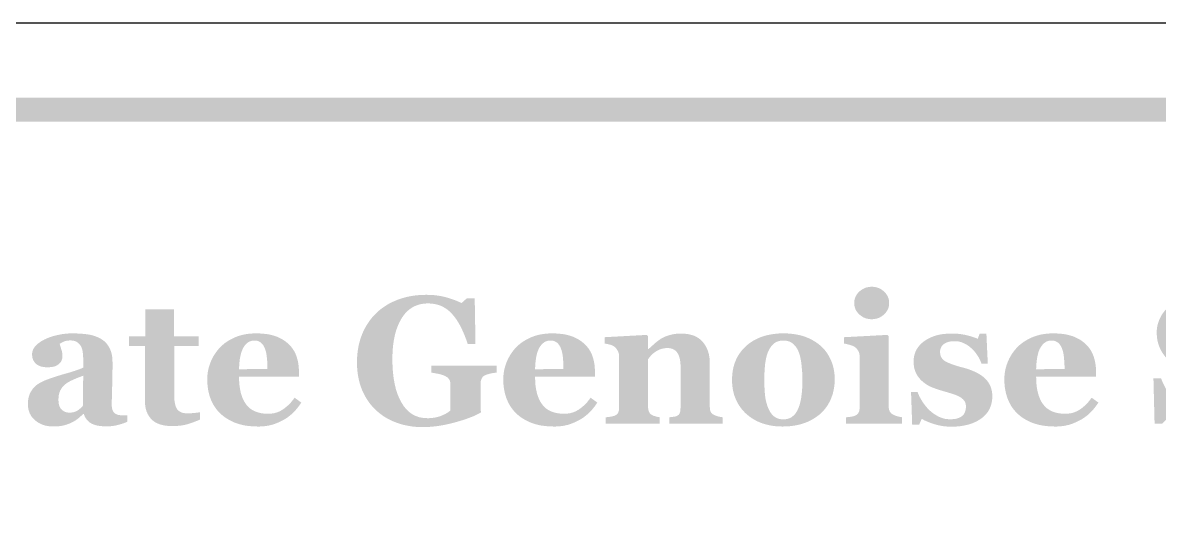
# Model space of a CAD drawing. Header units: millimetres. Extents: x 6 to 294, y 109 to 451.
# Drawn here: x 24.2 to 43, y 280.6 to 288.94 of the extents above; entities that cross this region are included whole.
import ezdxf

# ---------------------------------------------------------------- set-up
doc = ezdxf.new("R2010")
doc.units = ezdxf.units.MM
doc.layers.add('CUT', color=1, linetype='Continuous')
doc.layers.add('RASTER', color=7, linetype='Continuous')

msp = doc.modelspace()

# ---------------------------------------------------------------- hatches: boundary and pattern name
at = {"layer": 'RASTER'}
h = msp.add_hatch(color=7, dxfattribs=at)
h.paths.add_polyline_path([(7.2, 285.501), (7.234, 286.016), (7.337, 286.463), (7.509, 286.841), (7.75, 287.151), (8.059, 287.391), (8.438, 287.563), (8.884, 287.666), (9.4, 287.701), (66.6, 287.701), (67.116, 287.666), (67.563, 287.563), (67.941, 287.391), (68.25, 287.151), (68.491, 286.841), (68.663, 286.463), (68.766, 286.016), (68.8, 285.501), (68.8, 272.301), (68.766, 271.785), (68.663, 271.338), (68.491, 270.96), (68.25, 270.651), (67.941, 270.41), (67.563, 270.238), (67.116, 270.135), (66.6, 270.101), (9.4, 270.101), (8.884, 270.135), (8.438, 270.238), (8.059, 270.41), (7.75, 270.651), (7.509, 270.96), (7.337, 271.338), (7.234, 271.785), (7.2, 272.301)])
h.paths.add_polyline_path([(7.6, 285.501), (7.6, 272.301), (7.628, 271.879), (7.712, 271.513), (7.853, 271.204), (8.05, 270.951), (8.303, 270.754), (8.612, 270.613), (8.978, 270.529), (9.4, 270.501), (66.6, 270.501), (67.022, 270.529), (67.387, 270.613), (67.697, 270.754), (67.95, 270.951), (68.147, 271.204), (68.288, 271.513), (68.372, 271.879), (68.4, 272.301), (68.4, 285.501), (68.372, 285.923), (68.288, 286.288), (68.147, 286.598), (67.95, 286.851), (67.697, 287.048), (67.387, 287.188), (67.022, 287.273), (66.6, 287.301), (9.4, 287.301), (8.978, 287.273), (8.612, 287.188), (8.303, 287.048), (8.05, 286.851), (7.853, 286.598), (7.712, 286.288), (7.628, 285.923), (7.6, 285.501)], flags=0)
h = msp.add_hatch(color=7, dxfattribs=at)
h.paths.add_polyline_path([(38.747, 282.301), (37.821, 282.301), (37.821, 282.408), (37.831, 282.408), (37.84, 282.409), (37.85, 282.41), (37.859, 282.411), (37.868, 282.412), (37.878, 282.413), (37.887, 282.414), (37.896, 282.415), (37.905, 282.416), (37.914, 282.418), (37.922, 282.419), (37.93, 282.421), (37.938, 282.423), (37.945, 282.425), (37.952, 282.427), (37.959, 282.43), (37.97, 282.434), (37.981, 282.439), (37.99, 282.445), (37.999, 282.451), (38.007, 282.458), (38.014, 282.465), (38.02, 282.472), (38.025, 282.48), (38.029, 282.489), (38.033, 282.498), (38.037, 282.508), (38.039, 282.519), (38.041, 282.53), (38.043, 282.542), (38.044, 282.554), (38.044, 282.567), (38.044, 283.42), (38.044, 283.433), (38.042, 283.445), (38.041, 283.457), (38.038, 283.468), (38.035, 283.479), (38.031, 283.49), (38.026, 283.5), (38.021, 283.51), (38.014, 283.519), (38.008, 283.528), (38.001, 283.537), (37.994, 283.545), (37.987, 283.553), (37.979, 283.56), (37.971, 283.566), (37.962, 283.572), (37.955, 283.577), (37.947, 283.581), (37.938, 283.585), (37.929, 283.589), (37.918, 283.594), (37.907, 283.598), (37.895, 283.602), (37.882, 283.606), (37.869, 283.61), (37.856, 283.613), (37.843, 283.616), (37.831, 283.619), (37.819, 283.622), (37.807, 283.624), (37.796, 283.625), (37.785, 283.626), (37.785, 283.733), (38.502, 283.771), (38.524, 283.75), (38.524, 282.586), (38.525, 282.574), (38.526, 282.562), (38.528, 282.55), (38.53, 282.539), (38.533, 282.528), (38.537, 282.518), (38.541, 282.508), (38.546, 282.499), (38.552, 282.491), (38.559, 282.482), (38.566, 282.475), (38.573, 282.468), (38.581, 282.462), (38.59, 282.456), (38.599, 282.45), (38.609, 282.446), (38.617, 282.443), (38.624, 282.439), (38.632, 282.436), (38.64, 282.433), (38.648, 282.43), (38.657, 282.428), (38.665, 282.425), (38.674, 282.422), (38.683, 282.42), (38.692, 282.418), (38.701, 282.416), (38.71, 282.414), (38.719, 282.412), (38.728, 282.41), (38.738, 282.409), (38.747, 282.408)])
h.paths.add_polyline_path([(38.533, 284.299), (38.532, 284.272), (38.528, 284.245), (38.521, 284.22), (38.512, 284.196), (38.5, 284.173), (38.485, 284.15), (38.468, 284.129), (38.448, 284.109), (38.426, 284.091), (38.403, 284.075), (38.379, 284.061), (38.354, 284.05), (38.328, 284.042), (38.301, 284.036), (38.273, 284.032), (38.245, 284.031), (38.215, 284.032), (38.187, 284.036), (38.16, 284.042), (38.134, 284.05), (38.109, 284.061), (38.085, 284.075), (38.062, 284.091), (38.04, 284.109), (38.02, 284.129), (38.003, 284.15), (37.988, 284.173), (37.976, 284.196), (37.967, 284.22), (37.96, 284.245), (37.956, 284.272), (37.955, 284.299), (37.956, 284.326), (37.96, 284.352), (37.967, 284.378), (37.976, 284.402), (37.988, 284.425), (38.003, 284.448), (38.02, 284.469), (38.04, 284.489), (38.062, 284.508), (38.085, 284.524), (38.109, 284.537), (38.134, 284.549), (38.16, 284.557), (38.187, 284.563), (38.215, 284.567), (38.245, 284.568), (38.274, 284.567), (38.302, 284.563), (38.329, 284.557), (38.355, 284.549), (38.38, 284.537), (38.404, 284.524), (38.426, 284.508), (38.448, 284.489), (38.468, 284.469), (38.485, 284.448), (38.5, 284.425), (38.512, 284.402), (38.521, 284.378), (38.528, 284.352), (38.532, 284.326), (38.533, 284.299)])
for points in [[(32.038, 283.146), (32.027, 283.145), (32.016, 283.144), (32.005, 283.143), (31.995, 283.141), (31.985, 283.14), (31.976, 283.139), (31.966, 283.137), (31.958, 283.136), (31.948, 283.134), (31.939, 283.132), (31.929, 283.13), (31.918, 283.127), (31.907, 283.124), (31.895, 283.12), (31.883, 283.117), (31.87, 283.112), (31.855, 283.107), (31.842, 283.101), (31.83, 283.095), (31.82, 283.087), (31.811, 283.079), (31.803, 283.07), (31.796, 283.06), (31.791, 283.049), (31.786, 283.038), (31.782, 283.027), (31.779, 283.016), (31.776, 283.004), (31.774, 282.993), (31.773, 282.981), (31.772, 282.969), (31.771, 282.957), (31.771, 282.715), (31.772, 282.697), (31.772, 282.681), (31.772, 282.664), (31.772, 282.649), (31.772, 282.635), (31.772, 282.622), (31.773, 282.609), (31.773, 282.597), (31.773, 282.586), (31.774, 282.574), (31.774, 282.561), (31.775, 282.547), (31.775, 282.533), (31.776, 282.518), (31.777, 282.503), (31.777, 282.487), (31.739, 282.465), (31.695, 282.444), (31.648, 282.422), (31.596, 282.402), (31.54, 282.381), (31.479, 282.361), (31.414, 282.341), (31.344, 282.321), (31.274, 282.303), (31.204, 282.287), (31.136, 282.274), (31.07, 282.263), (31.005, 282.255), (30.941, 282.249), (30.879, 282.245), (30.818, 282.244), (30.762, 282.245), (30.707, 282.248), (30.653, 282.253), (30.599, 282.261), (30.547, 282.271), (30.495, 282.282), (30.444, 282.296), (30.395, 282.313), (30.346, 282.331), (30.299, 282.351), (30.253, 282.374), (30.209, 282.399), (30.166, 282.425), (30.125, 282.455), (30.085, 282.486), (30.047, 282.519), (30.011, 282.554), (29.977, 282.591), (29.944, 282.63), (29.914, 282.672), (29.885, 282.715), (29.859, 282.76), (29.835, 282.808), (29.812, 282.857), (29.792, 282.909), (29.775, 282.962), (29.76, 283.017), (29.748, 283.074), (29.739, 283.133), (29.732, 283.194), (29.728, 283.256), (29.727, 283.32), (29.728, 283.381), (29.732, 283.44), (29.738, 283.498), (29.747, 283.554), (29.758, 283.61), (29.772, 283.664), (29.788, 283.718), (29.807, 283.77), (29.828, 283.821), (29.852, 283.87), (29.878, 283.917), (29.906, 283.962), (29.936, 284.006), (29.968, 284.048), (30.003, 284.088), (30.04, 284.126), (30.078, 284.162), (30.119, 284.196), (30.161, 284.227), (30.206, 284.257), (30.252, 284.285), (30.301, 284.31), (30.351, 284.333), (30.404, 284.355), (30.458, 284.373), (30.514, 284.39), (30.571, 284.404), (30.63, 284.415), (30.69, 284.424), (30.752, 284.43), (30.815, 284.434), (30.879, 284.435), (30.923, 284.434), (30.966, 284.432), (31.009, 284.429), (31.05, 284.424), (31.091, 284.418), (31.13, 284.411), (31.169, 284.402), (31.208, 284.392), (31.244, 284.381), (31.28, 284.37), (31.313, 284.359), (31.345, 284.347), (31.376, 284.335), (31.404, 284.323), (31.431, 284.311), (31.457, 284.299), (31.547, 284.379), (31.675, 284.379), (31.688, 283.621), (31.559, 283.621), (31.531, 283.703), (31.501, 283.78), (31.469, 283.852), (31.437, 283.918), (31.403, 283.979), (31.367, 284.034), (31.331, 284.083), (31.292, 284.127), (31.252, 284.166), (31.21, 284.2), (31.164, 284.228), (31.117, 284.252), (31.066, 284.27), (31.013, 284.283), (30.958, 284.29), (30.9, 284.293), (30.832, 284.289), (30.767, 284.278), (30.707, 284.258), (30.651, 284.231), (30.598, 284.197), (30.55, 284.155), (30.506, 284.105), (30.466, 284.047), (30.43, 283.982), (30.399, 283.912), (30.372, 283.836), (30.351, 283.754), (30.334, 283.667), (30.322, 283.573), (30.315, 283.474), (30.313, 283.369), (30.315, 283.257), (30.322, 283.152), (30.334, 283.053), (30.35, 282.96), (30.371, 282.873), (30.397, 282.793), (30.427, 282.719), (30.463, 282.651), (30.502, 282.59), (30.546, 282.537), (30.593, 282.493), (30.644, 282.456), (30.699, 282.428), (30.758, 282.408), (30.821, 282.396), (30.888, 282.392), (30.92, 282.392), (30.951, 282.394), (30.981, 282.397), (31.01, 282.401), (31.038, 282.407), (31.065, 282.413), (31.092, 282.421), (31.117, 282.43), (31.142, 282.44), (31.165, 282.451), (31.186, 282.461), (31.207, 282.472), (31.225, 282.484), (31.243, 282.496), (31.259, 282.508), (31.273, 282.521), (31.273, 282.942), (31.273, 282.955), (31.272, 282.968), (31.271, 282.98), (31.269, 282.991), (31.266, 283.002), (31.263, 283.012), (31.259, 283.022), (31.254, 283.031), (31.249, 283.04), (31.242, 283.048), (31.235, 283.057), (31.226, 283.065), (31.216, 283.072), (31.204, 283.079), (31.192, 283.087), (31.178, 283.093), (31.167, 283.098), (31.155, 283.103), (31.142, 283.108), (31.129, 283.112), (31.115, 283.116), (31.1, 283.12), (31.084, 283.124), (31.068, 283.127), (31.052, 283.13), (31.037, 283.133), (31.022, 283.136), (31.008, 283.138), (30.995, 283.141), (30.982, 283.143), (30.97, 283.144), (30.958, 283.146), (30.958, 283.26), (32.038, 283.26)], [(43.785, 282.245), (43.737, 282.246), (43.691, 282.248), (43.645, 282.252), (43.601, 282.257), (43.557, 282.263), (43.513, 282.271), (43.471, 282.281), (43.429, 282.292), (43.389, 282.304), (43.35, 282.317), (43.313, 282.33), (43.277, 282.343), (43.243, 282.357), (43.211, 282.372), (43.18, 282.387), (43.15, 282.403), (43.049, 282.301), (42.925, 282.301), (42.906, 283.052), (43.032, 283.052), (43.043, 283.025), (43.054, 282.998), (43.067, 282.97), (43.08, 282.942), (43.094, 282.914), (43.109, 282.885), (43.124, 282.856), (43.14, 282.827), (43.157, 282.797), (43.174, 282.769), (43.192, 282.741), (43.211, 282.714), (43.231, 282.688), (43.251, 282.663), (43.271, 282.638), (43.292, 282.614), (43.315, 282.59), (43.338, 282.567), (43.362, 282.546), (43.387, 282.525), (43.412, 282.506), (43.438, 282.488), (43.465, 282.471), (43.492, 282.455), (43.521, 282.44), (43.55, 282.428), (43.581, 282.417), (43.612, 282.408), (43.645, 282.402), (43.679, 282.397), (43.715, 282.394), (43.751, 282.393), (43.799, 282.395), (43.845, 282.399), (43.887, 282.407), (43.927, 282.417), (43.964, 282.431), (43.997, 282.448), (44.028, 282.468), (44.056, 282.49), (44.081, 282.516), (44.103, 282.542), (44.121, 282.571), (44.136, 282.601), (44.148, 282.632), (44.156, 282.665), (44.161, 282.7), (44.163, 282.736), (44.161, 282.766), (44.157, 282.794), (44.15, 282.822), (44.14, 282.848), (44.127, 282.873), (44.112, 282.896), (44.094, 282.919), (44.073, 282.94), (44.048, 282.961), (44.021, 282.98), (43.991, 282.999), (43.958, 283.017), (43.921, 283.035), (43.882, 283.052), (43.839, 283.068), (43.793, 283.083), (43.763, 283.093), (43.733, 283.102), (43.704, 283.112), (43.675, 283.121), (43.647, 283.13), (43.62, 283.139), (43.593, 283.148), (43.567, 283.156), (43.542, 283.165), (43.516, 283.173), (43.491, 283.182), (43.467, 283.19), (43.443, 283.199), (43.419, 283.208), (43.396, 283.216), (43.373, 283.225), (43.322, 283.247), (43.275, 283.271), (43.231, 283.298), (43.19, 283.327), (43.153, 283.358), (43.119, 283.391), (43.089, 283.426), (43.062, 283.464), (43.038, 283.503), (43.017, 283.544), (43, 283.585), (42.985, 283.628), (42.974, 283.672), (42.966, 283.717), (42.962, 283.764), (42.96, 283.811), (42.961, 283.841), (42.963, 283.871), (42.967, 283.901), (42.973, 283.93), (42.981, 283.959), (42.99, 283.988), (43, 284.017), (43.013, 284.045), (43.027, 284.072), (43.042, 284.099), (43.059, 284.126), (43.078, 284.151), (43.097, 284.176), (43.119, 284.2), (43.142, 284.223), (43.167, 284.246), (43.192, 284.267), (43.218, 284.286), (43.247, 284.304), (43.277, 284.322), (43.309, 284.338), (43.342, 284.354), (43.377, 284.369), (43.414, 284.382), (43.452, 284.395), (43.491, 284.405), (43.531, 284.414), (43.572, 284.422), (43.613, 284.428), (43.655, 284.432), (43.698, 284.434), (43.742, 284.435), (43.785, 284.434), (43.827, 284.432), (43.869, 284.428), (43.91, 284.423), (43.95, 284.416), (43.989, 284.408), (44.028, 284.399), (44.066, 284.387), (44.103, 284.376), (44.137, 284.364), (44.17, 284.352), (44.201, 284.34), (44.229, 284.328), (44.256, 284.316), (44.281, 284.304), (44.303, 284.292), (44.393, 284.379), (44.52, 284.379), (44.532, 283.67), (44.406, 283.67), (44.395, 283.699), (44.383, 283.728), (44.371, 283.757), (44.358, 283.786), (44.345, 283.815), (44.331, 283.845), (44.317, 283.874), (44.302, 283.904), (44.288, 283.933), (44.272, 283.961), (44.257, 283.988), (44.242, 284.013), (44.226, 284.038), (44.21, 284.06), (44.194, 284.082), (44.177, 284.103), (44.159, 284.123), (44.14, 284.143), (44.12, 284.161), (44.1, 284.179), (44.079, 284.195), (44.057, 284.211), (44.035, 284.225), (44.012, 284.238), (43.988, 284.25), (43.963, 284.26), (43.937, 284.269), (43.91, 284.276), (43.882, 284.281), (43.853, 284.285), (43.823, 284.288), (43.792, 284.289), (43.753, 284.287), (43.717, 284.283), (43.681, 284.276), (43.648, 284.266), (43.617, 284.254), (43.587, 284.238), (43.559, 284.22), (43.533, 284.199), (43.51, 284.176), (43.49, 284.152), (43.472, 284.126), (43.458, 284.099), (43.447, 284.071), (43.439, 284.041), (43.435, 284.01), (43.433, 283.978), (43.434, 283.948), (43.439, 283.919), (43.445, 283.891), (43.455, 283.865), (43.467, 283.84), (43.482, 283.817), (43.5, 283.795), (43.52, 283.774), (43.544, 283.755), (43.57, 283.736), (43.599, 283.718), (43.632, 283.7), (43.667, 283.683), (43.706, 283.666), (43.747, 283.651), (43.792, 283.635), (43.819, 283.626), (43.846, 283.617), (43.874, 283.608), (43.901, 283.599), (43.929, 283.589), (43.957, 283.58), (43.985, 283.571), (44.013, 283.562), (44.041, 283.553), (44.068, 283.544), (44.094, 283.535), (44.12, 283.526), (44.144, 283.517), (44.168, 283.509), (44.192, 283.5), (44.214, 283.492), (44.265, 283.47), (44.314, 283.447), (44.359, 283.421), (44.401, 283.394), (44.44, 283.365), (44.475, 283.334), (44.508, 283.3), (44.537, 283.265), (44.563, 283.228), (44.585, 283.189), (44.604, 283.147), (44.62, 283.104), (44.632, 283.058), (44.641, 283.01), (44.646, 282.96), (44.647, 282.907), (44.646, 282.874), (44.644, 282.84), (44.639, 282.807), (44.632, 282.775), (44.623, 282.742), (44.612, 282.71), (44.599, 282.678), (44.584, 282.646), (44.568, 282.616), (44.55, 282.586), (44.531, 282.558), (44.51, 282.531), (44.489, 282.506), (44.465, 282.481), (44.441, 282.459), (44.415, 282.437), (44.385, 282.415), (44.354, 282.394), (44.322, 282.374), (44.288, 282.355), (44.254, 282.338), (44.218, 282.322), (44.181, 282.308), (44.144, 282.295), (44.104, 282.283), (44.063, 282.273), (44.021, 282.265), (43.977, 282.258), (43.931, 282.252), (43.884, 282.248), (43.835, 282.246), (43.785, 282.245)], [(27.128, 282.368), (27.104, 282.358), (27.08, 282.348), (27.056, 282.339), (27.031, 282.329), (27.006, 282.32), (26.98, 282.311), (26.954, 282.303), (26.927, 282.294), (26.9, 282.286), (26.871, 282.28), (26.84, 282.274), (26.809, 282.269), (26.775, 282.266), (26.74, 282.263), (26.704, 282.262), (26.667, 282.261), (26.611, 282.263), (26.56, 282.268), (26.512, 282.277), (26.467, 282.289), (26.427, 282.305), (26.39, 282.324), (26.357, 282.346), (26.327, 282.373), (26.301, 282.402), (26.279, 282.434), (26.26, 282.469), (26.244, 282.508), (26.232, 282.549), (26.224, 282.593), (26.219, 282.64), (26.217, 282.69), (26.217, 283.59), (25.953, 283.59), (25.953, 283.748), (26.223, 283.748), (26.223, 284.192), (26.699, 284.192), (26.699, 283.748), (27.109, 283.748), (27.109, 283.59), (26.702, 283.59), (26.702, 282.787), (26.702, 282.746), (26.705, 282.708), (26.708, 282.673), (26.714, 282.641), (26.72, 282.612), (26.728, 282.586), (26.738, 282.563), (26.749, 282.544), (26.762, 282.527), (26.778, 282.513), (26.796, 282.5), (26.816, 282.49), (26.838, 282.482), (26.863, 282.477), (26.89, 282.473), (26.92, 282.472), (26.93, 282.472), (26.942, 282.473), (26.954, 282.473), (26.967, 282.474), (26.981, 282.474), (26.997, 282.475), (27.013, 282.477), (27.03, 282.478), (27.047, 282.48), (27.062, 282.481), (27.077, 282.483), (27.089, 282.484), (27.101, 282.486), (27.111, 282.488), (27.12, 282.489), (27.128, 282.491)], [(35.778, 282.301), (34.896, 282.301), (34.896, 282.408), (34.903, 282.408), (34.911, 282.409), (34.919, 282.41), (34.927, 282.411), (34.935, 282.412), (34.944, 282.413), (34.954, 282.414), (34.963, 282.415), (34.973, 282.416), (34.982, 282.418), (34.99, 282.419), (34.998, 282.421), (35.005, 282.423), (35.012, 282.425), (35.018, 282.427), (35.023, 282.43), (35.031, 282.434), (35.038, 282.439), (35.044, 282.444), (35.05, 282.449), (35.055, 282.456), (35.06, 282.462), (35.064, 282.469), (35.067, 282.477), (35.07, 282.485), (35.073, 282.494), (35.075, 282.504), (35.077, 282.515), (35.079, 282.526), (35.08, 282.539), (35.08, 282.553), (35.081, 282.567), (35.081, 283.253), (35.08, 283.289), (35.077, 283.323), (35.073, 283.355), (35.067, 283.384), (35.059, 283.411), (35.05, 283.435), (35.039, 283.458), (35.026, 283.478), (35.011, 283.495), (34.995, 283.511), (34.977, 283.524), (34.958, 283.534), (34.937, 283.543), (34.914, 283.549), (34.89, 283.552), (34.864, 283.553), (34.849, 283.553), (34.835, 283.552), (34.821, 283.551), (34.807, 283.549), (34.794, 283.546), (34.78, 283.543), (34.767, 283.54), (34.755, 283.536), (34.742, 283.531), (34.73, 283.526), (34.717, 283.52), (34.705, 283.514), (34.692, 283.507), (34.68, 283.5), (34.668, 283.493), (34.656, 283.484), (34.645, 283.477), (34.636, 283.47), (34.626, 283.462), (34.617, 283.455), (34.609, 283.447), (34.602, 283.44), (34.594, 283.432), (34.588, 283.424), (34.581, 283.417), (34.575, 283.409), (34.57, 283.402), (34.564, 283.395), (34.559, 283.389), (34.554, 283.382), (34.549, 283.376), (34.544, 283.37), (34.544, 282.584), (34.545, 282.571), (34.545, 282.559), (34.546, 282.547), (34.548, 282.536), (34.55, 282.526), (34.553, 282.516), (34.556, 282.507), (34.559, 282.498), (34.563, 282.489), (34.568, 282.482), (34.573, 282.474), (34.578, 282.468), (34.585, 282.461), (34.592, 282.456), (34.599, 282.45), (34.607, 282.446), (34.613, 282.443), (34.62, 282.439), (34.627, 282.436), (34.634, 282.433), (34.641, 282.43), (34.649, 282.428), (34.657, 282.425), (34.666, 282.422), (34.675, 282.42), (34.684, 282.418), (34.692, 282.416), (34.701, 282.414), (34.709, 282.412), (34.718, 282.41), (34.726, 282.409), (34.735, 282.408), (34.735, 282.301), (33.844, 282.301), (33.844, 282.408), (33.853, 282.408), (33.863, 282.409), (33.872, 282.41), (33.881, 282.411), (33.89, 282.412), (33.9, 282.413), (33.909, 282.415), (33.918, 282.416), (33.927, 282.417), (33.936, 282.419), (33.945, 282.42), (33.953, 282.422), (33.961, 282.424), (33.968, 282.426), (33.975, 282.428), (33.982, 282.43), (33.993, 282.434), (34.004, 282.439), (34.013, 282.444), (34.021, 282.45), (34.029, 282.457), (34.036, 282.464), (34.042, 282.471), (34.046, 282.48), (34.051, 282.488), (34.054, 282.498), (34.057, 282.508), (34.06, 282.518), (34.061, 282.53), (34.063, 282.542), (34.064, 282.554), (34.064, 282.567), (34.064, 283.42), (34.064, 283.431), (34.063, 283.443), (34.061, 283.454), (34.058, 283.465), (34.055, 283.476), (34.051, 283.487), (34.046, 283.498), (34.041, 283.509), (34.034, 283.52), (34.028, 283.53), (34.021, 283.54), (34.013, 283.549), (34.006, 283.558), (33.997, 283.566), (33.988, 283.574), (33.979, 283.581), (33.972, 283.585), (33.965, 283.589), (33.957, 283.593), (33.949, 283.597), (33.941, 283.601), (33.932, 283.604), (33.922, 283.607), (33.912, 283.61), (33.902, 283.613), (33.892, 283.616), (33.881, 283.618), (33.87, 283.62), (33.859, 283.622), (33.847, 283.624), (33.836, 283.625), (33.824, 283.626), (33.824, 283.733), (34.522, 283.771), (34.544, 283.75), (34.544, 283.537), (34.55, 283.537), (34.561, 283.547), (34.572, 283.556), (34.584, 283.567), (34.596, 283.577), (34.608, 283.589), (34.622, 283.6), (34.636, 283.612), (34.65, 283.625), (34.664, 283.638), (34.679, 283.649), (34.693, 283.661), (34.706, 283.672), (34.72, 283.682), (34.733, 283.691), (34.746, 283.7), (34.758, 283.709), (34.772, 283.717), (34.788, 283.725), (34.804, 283.733), (34.821, 283.741), (34.839, 283.748), (34.859, 283.755), (34.879, 283.762), (34.9, 283.769), (34.923, 283.774), (34.945, 283.779), (34.968, 283.784), (34.991, 283.787), (35.015, 283.79), (35.039, 283.792), (35.063, 283.793), (35.088, 283.793), (35.146, 283.791), (35.2, 283.785), (35.25, 283.774), (35.297, 283.76), (35.34, 283.741), (35.379, 283.717), (35.414, 283.69), (35.446, 283.658), (35.474, 283.623), (35.498, 283.585), (35.519, 283.544), (35.536, 283.5), (35.549, 283.454), (35.558, 283.405), (35.564, 283.353), (35.565, 283.298), (35.565, 282.581), (35.566, 282.567), (35.566, 282.555), (35.568, 282.543), (35.569, 282.532), (35.572, 282.521), (35.574, 282.512), (35.578, 282.503), (35.582, 282.494), (35.586, 282.486), (35.591, 282.479), (35.598, 282.472), (35.605, 282.465), (35.613, 282.459), (35.621, 282.453), (35.631, 282.448), (35.642, 282.443), (35.648, 282.44), (35.654, 282.438), (35.661, 282.435), (35.668, 282.433), (35.675, 282.43), (35.683, 282.428), (35.691, 282.425), (35.699, 282.422), (35.708, 282.42), (35.717, 282.418), (35.727, 282.416), (35.736, 282.414), (35.746, 282.412), (35.756, 282.41), (35.767, 282.409), (35.778, 282.408)], [(39.56, 282.251), (39.525, 282.252), (39.489, 282.254), (39.454, 282.257), (39.42, 282.261), (39.385, 282.267), (39.351, 282.274), (39.316, 282.283), (39.282, 282.293), (39.25, 282.303), (39.219, 282.314), (39.189, 282.325), (39.162, 282.336), (39.137, 282.347), (39.113, 282.358), (39.092, 282.37), (39.072, 282.381), (39.028, 282.282), (38.914, 282.282), (38.895, 282.828), (39.002, 282.828), (39.008, 282.811), (39.015, 282.794), (39.023, 282.776), (39.031, 282.758), (39.041, 282.739), (39.051, 282.72), (39.063, 282.7), (39.075, 282.679), (39.088, 282.659), (39.102, 282.639), (39.116, 282.62), (39.13, 282.601), (39.145, 282.583), (39.16, 282.565), (39.176, 282.548), (39.192, 282.531), (39.21, 282.515), (39.228, 282.499), (39.247, 282.484), (39.266, 282.47), (39.286, 282.456), (39.307, 282.443), (39.328, 282.431), (39.35, 282.419), (39.372, 282.409), (39.395, 282.4), (39.418, 282.392), (39.442, 282.385), (39.465, 282.38), (39.49, 282.377), (39.514, 282.375), (39.54, 282.374), (39.572, 282.375), (39.602, 282.377), (39.63, 282.381), (39.656, 282.387), (39.68, 282.394), (39.701, 282.403), (39.721, 282.414), (39.738, 282.426), (39.753, 282.44), (39.767, 282.456), (39.778, 282.473), (39.787, 282.492), (39.794, 282.513), (39.799, 282.536), (39.802, 282.56), (39.803, 282.586), (39.803, 282.601), (39.801, 282.614), (39.799, 282.628), (39.796, 282.64), (39.792, 282.652), (39.787, 282.663), (39.781, 282.673), (39.774, 282.683), (39.766, 282.692), (39.758, 282.702), (39.749, 282.71), (39.739, 282.719), (39.729, 282.727), (39.718, 282.734), (39.706, 282.742), (39.693, 282.749), (39.679, 282.756), (39.664, 282.763), (39.649, 282.77), (39.633, 282.776), (39.618, 282.782), (39.601, 282.788), (39.585, 282.794), (39.568, 282.799), (39.551, 282.804), (39.532, 282.81), (39.513, 282.815), (39.492, 282.822), (39.471, 282.828), (39.448, 282.835), (39.425, 282.841), (39.4, 282.849), (39.376, 282.856), (39.352, 282.863), (39.33, 282.871), (39.308, 282.878), (39.287, 282.886), (39.267, 282.893), (39.248, 282.9), (39.23, 282.908), (39.212, 282.916), (39.194, 282.925), (39.176, 282.935), (39.157, 282.947), (39.139, 282.959), (39.12, 282.972), (39.101, 282.987), (39.083, 283.002), (39.066, 283.017), (39.051, 283.032), (39.037, 283.049), (39.023, 283.065), (39.01, 283.083), (38.998, 283.101), (38.987, 283.12), (38.977, 283.14), (38.968, 283.161), (38.96, 283.182), (38.953, 283.205), (38.947, 283.228), (38.943, 283.253), (38.94, 283.278), (38.938, 283.305), (38.938, 283.332), (38.94, 283.382), (38.948, 283.43), (38.962, 283.476), (38.981, 283.519), (39.005, 283.559), (39.035, 283.597), (39.07, 283.633), (39.111, 283.666), (39.156, 283.696), (39.205, 283.722), (39.256, 283.744), (39.312, 283.762), (39.37, 283.776), (39.432, 283.786), (39.497, 283.791), (39.566, 283.793), (39.599, 283.793), (39.631, 283.792), (39.663, 283.79), (39.694, 283.787), (39.724, 283.783), (39.754, 283.778), (39.783, 283.773), (39.811, 283.766), (39.839, 283.76), (39.865, 283.753), (39.89, 283.745), (39.914, 283.738), (39.937, 283.73), (39.959, 283.723), (39.98, 283.715), (40, 283.707), (40.03, 283.793), (40.142, 283.793), (40.165, 283.294), (40.061, 283.294), (40.047, 283.331), (40.031, 283.368), (40.012, 283.402), (39.991, 283.436), (39.968, 283.468), (39.943, 283.499), (39.915, 283.529), (39.885, 283.557), (39.854, 283.583), (39.822, 283.605), (39.789, 283.624), (39.756, 283.64), (39.722, 283.652), (39.688, 283.661), (39.653, 283.666), (39.617, 283.667), (39.59, 283.667), (39.564, 283.665), (39.539, 283.661), (39.516, 283.656), (39.495, 283.649), (39.475, 283.641), (39.457, 283.632), (39.44, 283.621), (39.425, 283.608), (39.412, 283.595), (39.401, 283.58), (39.392, 283.565), (39.385, 283.548), (39.38, 283.53), (39.376, 283.511), (39.375, 283.49), (39.377, 283.463), (39.381, 283.438), (39.389, 283.415), (39.399, 283.394), (39.412, 283.375), (39.429, 283.358), (39.448, 283.343), (39.47, 283.329), (39.495, 283.317), (39.522, 283.305), (39.551, 283.293), (39.583, 283.281), (39.618, 283.269), (39.654, 283.258), (39.693, 283.246), (39.734, 283.235), (39.798, 283.218), (39.857, 283.199), (39.911, 283.178), (39.961, 283.156), (40.007, 283.132), (40.049, 283.107), (40.086, 283.08), (40.118, 283.052), (40.147, 283.021), (40.171, 282.989), (40.192, 282.955), (40.209, 282.919), (40.223, 282.881), (40.232, 282.841), (40.238, 282.799), (40.24, 282.755), (40.237, 282.697), (40.228, 282.642), (40.213, 282.59), (40.193, 282.542), (40.166, 282.497), (40.134, 282.456), (40.096, 282.417), (40.052, 282.383), (40.003, 282.352), (39.95, 282.325), (39.894, 282.302), (39.835, 282.284), (39.771, 282.27), (39.704, 282.259), (39.634, 282.253), (39.56, 282.251)]]:
    msp.add_hatch(color=7, dxfattribs=at).paths.add_polyline_path(points)
h = msp.add_hatch(color=7, dxfattribs=at)
h.paths.add_polyline_path([(25.925, 282.332), (25.909, 282.325), (25.892, 282.318), (25.874, 282.311), (25.855, 282.305), (25.836, 282.298), (25.815, 282.292), (25.795, 282.286), (25.773, 282.28), (25.751, 282.275), (25.728, 282.27), (25.706, 282.266), (25.682, 282.263), (25.659, 282.26), (25.635, 282.258), (25.611, 282.257), (25.587, 282.257), (25.543, 282.258), (25.503, 282.26), (25.465, 282.264), (25.431, 282.27), (25.399, 282.278), (25.37, 282.287), (25.345, 282.298), (25.322, 282.31), (25.301, 282.324), (25.283, 282.34), (25.266, 282.357), (25.25, 282.375), (25.237, 282.395), (25.225, 282.416), (25.215, 282.439), (25.206, 282.463), (25.197, 282.463), (25.185, 282.451), (25.173, 282.439), (25.16, 282.428), (25.148, 282.417), (25.136, 282.407), (25.125, 282.397), (25.113, 282.387), (25.101, 282.378), (25.09, 282.37), (25.078, 282.361), (25.066, 282.354), (25.054, 282.346), (25.041, 282.338), (25.028, 282.331), (25.016, 282.325), (25.002, 282.318), (24.985, 282.311), (24.968, 282.303), (24.952, 282.297), (24.935, 282.29), (24.918, 282.285), (24.902, 282.28), (24.886, 282.275), (24.87, 282.271), (24.853, 282.267), (24.835, 282.264), (24.815, 282.261), (24.794, 282.259), (24.77, 282.258), (24.746, 282.256), (24.72, 282.256), (24.692, 282.255), (24.65, 282.257), (24.61, 282.262), (24.571, 282.269), (24.534, 282.28), (24.499, 282.295), (24.465, 282.312), (24.433, 282.332), (24.402, 282.356), (24.374, 282.382), (24.349, 282.41), (24.329, 282.44), (24.312, 282.472), (24.299, 282.507), (24.289, 282.543), (24.284, 282.581), (24.282, 282.622), (24.282, 282.645), (24.283, 282.667), (24.285, 282.689), (24.288, 282.71), (24.292, 282.729), (24.297, 282.748), (24.302, 282.766), (24.308, 282.783), (24.315, 282.8), (24.323, 282.816), (24.331, 282.831), (24.34, 282.846), (24.35, 282.861), (24.36, 282.875), (24.371, 282.888), (24.383, 282.901), (24.394, 282.913), (24.406, 282.924), (24.418, 282.934), (24.43, 282.944), (24.443, 282.954), (24.457, 282.963), (24.47, 282.971), (24.485, 282.979), (24.499, 282.987), (24.514, 282.994), (24.53, 283.001), (24.545, 283.009), (24.561, 283.016), (24.578, 283.023), (24.594, 283.029), (24.611, 283.036), (24.645, 283.048), (24.681, 283.061), (24.718, 283.073), (24.756, 283.085), (24.797, 283.098), (24.839, 283.111), (24.882, 283.124), (24.928, 283.136), (24.972, 283.149), (25.014, 283.162), (25.052, 283.174), (25.087, 283.186), (25.12, 283.197), (25.149, 283.208), (25.174, 283.219), (25.197, 283.23), (25.197, 283.37), (25.197, 283.38), (25.197, 283.39), (25.196, 283.401), (25.196, 283.413), (25.195, 283.425), (25.194, 283.438), (25.193, 283.452), (25.191, 283.467), (25.19, 283.482), (25.188, 283.496), (25.185, 283.509), (25.182, 283.522), (25.179, 283.534), (25.175, 283.546), (25.171, 283.557), (25.167, 283.568), (25.161, 283.579), (25.155, 283.59), (25.148, 283.601), (25.14, 283.611), (25.132, 283.621), (25.123, 283.63), (25.113, 283.639), (25.102, 283.647), (25.091, 283.655), (25.078, 283.661), (25.065, 283.667), (25.051, 283.671), (25.036, 283.675), (25.02, 283.677), (25.004, 283.679), (24.986, 283.679), (24.971, 283.679), (24.955, 283.678), (24.941, 283.677), (24.927, 283.675), (24.914, 283.672), (24.902, 283.669), (24.89, 283.665), (24.879, 283.661), (24.868, 283.656), (24.858, 283.652), (24.849, 283.647), (24.84, 283.642), (24.831, 283.638), (24.823, 283.633), (24.816, 283.628), (24.809, 283.624), (24.81, 283.616), (24.812, 283.607), (24.815, 283.597), (24.818, 283.587), (24.821, 283.575), (24.825, 283.562), (24.829, 283.549), (24.834, 283.534), (24.839, 283.519), (24.843, 283.504), (24.846, 283.49), (24.849, 283.475), (24.852, 283.461), (24.853, 283.447), (24.854, 283.432), (24.854, 283.418), (24.854, 283.412), (24.854, 283.405), (24.853, 283.398), (24.851, 283.39), (24.849, 283.382), (24.847, 283.374), (24.844, 283.365), (24.841, 283.356), (24.838, 283.347), (24.834, 283.338), (24.83, 283.33), (24.825, 283.323), (24.82, 283.316), (24.815, 283.309), (24.809, 283.303), (24.803, 283.297), (24.795, 283.29), (24.786, 283.283), (24.777, 283.277), (24.768, 283.271), (24.758, 283.265), (24.748, 283.26), (24.738, 283.256), (24.728, 283.251), (24.717, 283.248), (24.704, 283.244), (24.69, 283.242), (24.675, 283.239), (24.658, 283.238), (24.64, 283.236), (24.621, 283.236), (24.6, 283.235), (24.57, 283.236), (24.542, 283.239), (24.516, 283.244), (24.492, 283.25), (24.469, 283.259), (24.449, 283.269), (24.43, 283.281), (24.414, 283.295), (24.399, 283.31), (24.386, 283.327), (24.375, 283.344), (24.366, 283.363), (24.359, 283.383), (24.355, 283.404), (24.352, 283.426), (24.351, 283.449), (24.352, 283.469), (24.355, 283.489), (24.36, 283.508), (24.367, 283.527), (24.376, 283.545), (24.387, 283.563), (24.4, 283.58), (24.416, 283.596), (24.433, 283.612), (24.45, 283.628), (24.469, 283.642), (24.488, 283.656), (24.508, 283.669), (24.53, 283.681), (24.552, 283.693), (24.575, 283.704), (24.598, 283.715), (24.623, 283.725), (24.648, 283.734), (24.674, 283.743), (24.701, 283.751), (24.729, 283.759), (24.758, 283.766), (24.787, 283.772), (24.817, 283.778), (24.846, 283.783), (24.875, 283.787), (24.903, 283.79), (24.93, 283.793), (24.957, 283.795), (24.984, 283.796), (25.01, 283.796), (25.045, 283.796), (25.079, 283.795), (25.113, 283.794), (25.146, 283.792), (25.178, 283.79), (25.21, 283.787), (25.24, 283.784), (25.271, 283.78), (25.3, 283.775), (25.328, 283.769), (25.356, 283.762), (25.383, 283.754), (25.41, 283.744), (25.435, 283.734), (25.46, 283.723), (25.484, 283.71), (25.506, 283.696), (25.527, 283.681), (25.547, 283.665), (25.566, 283.647), (25.583, 283.628), (25.6, 283.607), (25.615, 283.585), (25.629, 283.561), (25.641, 283.536), (25.652, 283.509), (25.661, 283.48), (25.669, 283.449), (25.675, 283.416), (25.679, 283.382), (25.681, 283.345), (25.682, 283.307), (25.682, 283.265), (25.682, 283.221), (25.681, 283.174), (25.68, 283.126), (25.68, 283.076), (25.678, 283.024), (25.677, 282.97), (25.676, 282.915), (25.674, 282.86), (25.673, 282.811), (25.672, 282.766), (25.671, 282.726), (25.67, 282.691), (25.669, 282.661), (25.669, 282.636), (25.669, 282.616), (25.669, 282.6), (25.67, 282.585), (25.672, 282.57), (25.674, 282.557), (25.677, 282.544), (25.68, 282.533), (25.684, 282.522), (25.689, 282.512), (25.694, 282.503), (25.7, 282.494), (25.707, 282.486), (25.714, 282.478), (25.722, 282.472), (25.73, 282.465), (25.74, 282.46), (25.75, 282.455), (25.756, 282.452), (25.764, 282.449), (25.772, 282.447), (25.782, 282.445), (25.792, 282.444), (25.803, 282.442), (25.815, 282.441), (25.828, 282.441), (25.841, 282.44), (25.854, 282.44), (25.867, 282.439), (25.879, 282.439), (25.891, 282.439), (25.903, 282.439), (25.914, 282.439), (25.925, 282.438)])
h.paths.add_polyline_path([(25.197, 283.095), (25.177, 283.088), (25.156, 283.08), (25.136, 283.073), (25.116, 283.065), (25.095, 283.057), (25.075, 283.048), (25.055, 283.04), (25.035, 283.031), (25.015, 283.022), (24.996, 283.013), (24.978, 283.004), (24.961, 282.994), (24.945, 282.985), (24.93, 282.975), (24.916, 282.965), (24.903, 282.956), (24.89, 282.945), (24.877, 282.934), (24.865, 282.922), (24.854, 282.909), (24.844, 282.895), (24.835, 282.881), (24.826, 282.866), (24.818, 282.851), (24.811, 282.835), (24.804, 282.818), (24.799, 282.8), (24.795, 282.781), (24.791, 282.762), (24.789, 282.742), (24.788, 282.722), (24.787, 282.701), (24.788, 282.673), (24.79, 282.648), (24.794, 282.624), (24.8, 282.602), (24.807, 282.582), (24.816, 282.565), (24.827, 282.549), (24.839, 282.535), (24.852, 282.523), (24.867, 282.513), (24.882, 282.504), (24.897, 282.497), (24.914, 282.491), (24.931, 282.487), (24.949, 282.485), (24.967, 282.484), (24.987, 282.484), (25.006, 282.486), (25.024, 282.489), (25.041, 282.492), (25.057, 282.497), (25.072, 282.502), (25.086, 282.509), (25.1, 282.517), (25.113, 282.525), (25.125, 282.534), (25.137, 282.544), (25.149, 282.554), (25.16, 282.564), (25.171, 282.575), (25.181, 282.586), (25.191, 282.598)], flags=0)
h = msp.add_hatch(color=7, dxfattribs=at)
h.paths.add_polyline_path([(28.805, 282.651), (28.792, 282.63), (28.778, 282.61), (28.764, 282.59), (28.749, 282.57), (28.733, 282.55), (28.716, 282.531), (28.699, 282.512), (28.681, 282.493), (28.663, 282.475), (28.644, 282.458), (28.624, 282.441), (28.604, 282.425), (28.583, 282.409), (28.562, 282.394), (28.539, 282.38), (28.517, 282.367), (28.492, 282.353), (28.467, 282.341), (28.443, 282.329), (28.418, 282.318), (28.393, 282.308), (28.368, 282.298), (28.343, 282.29), (28.318, 282.282), (28.293, 282.276), (28.266, 282.27), (28.239, 282.265), (28.21, 282.261), (28.181, 282.258), (28.151, 282.256), (28.12, 282.254), (28.087, 282.254), (28.034, 282.255), (27.983, 282.258), (27.933, 282.263), (27.885, 282.269), (27.84, 282.278), (27.796, 282.289), (27.753, 282.301), (27.713, 282.315), (27.675, 282.331), (27.638, 282.349), (27.603, 282.368), (27.569, 282.388), (27.538, 282.409), (27.508, 282.432), (27.48, 282.456), (27.453, 282.481), (27.428, 282.508), (27.405, 282.535), (27.384, 282.564), (27.364, 282.594), (27.345, 282.626), (27.329, 282.658), (27.313, 282.692), (27.3, 282.726), (27.288, 282.762), (27.278, 282.799), (27.269, 282.836), (27.262, 282.874), (27.257, 282.912), (27.253, 282.952), (27.25, 282.992), (27.25, 283.033), (27.25, 283.07), (27.253, 283.107), (27.257, 283.144), (27.263, 283.18), (27.271, 283.215), (27.28, 283.25), (27.292, 283.285), (27.304, 283.32), (27.319, 283.353), (27.335, 283.386), (27.352, 283.418), (27.371, 283.449), (27.391, 283.479), (27.413, 283.508), (27.436, 283.536), (27.46, 283.563), (27.486, 283.589), (27.514, 283.613), (27.542, 283.636), (27.573, 283.658), (27.605, 283.678), (27.639, 283.697), (27.675, 283.715), (27.712, 283.732), (27.75, 283.747), (27.79, 283.76), (27.83, 283.771), (27.872, 283.78), (27.915, 283.787), (27.959, 283.792), (28.004, 283.795), (28.051, 283.796), (28.101, 283.796), (28.149, 283.793), (28.194, 283.789), (28.238, 283.784), (28.279, 283.777), (28.317, 283.768), (28.354, 283.758), (28.388, 283.747), (28.42, 283.734), (28.451, 283.719), (28.48, 283.704), (28.508, 283.687), (28.535, 283.669), (28.56, 283.65), (28.584, 283.63), (28.606, 283.609), (28.626, 283.588), (28.645, 283.565), (28.662, 283.542), (28.678, 283.518), (28.693, 283.493), (28.706, 283.467), (28.717, 283.44), (28.728, 283.412), (28.736, 283.383), (28.744, 283.354), (28.751, 283.325), (28.756, 283.296), (28.76, 283.266), (28.763, 283.235), (28.765, 283.205), (28.766, 283.174), (28.766, 283.079), (27.775, 283.079), (27.777, 283.006), (27.783, 282.937), (27.792, 282.874), (27.804, 282.814), (27.821, 282.759), (27.84, 282.709), (27.864, 282.663), (27.891, 282.622), (27.922, 282.585), (27.957, 282.553), (27.997, 282.526), (28.041, 282.504), (28.089, 282.487), (28.141, 282.475), (28.198, 282.467), (28.259, 282.465), (28.293, 282.466), (28.326, 282.47), (28.358, 282.475), (28.39, 282.484), (28.42, 282.494), (28.45, 282.507), (28.478, 282.523), (28.506, 282.54), (28.533, 282.56), (28.559, 282.581), (28.584, 282.603), (28.608, 282.626), (28.631, 282.65), (28.653, 282.676), (28.674, 282.703), (28.694, 282.731)])
h.paths.add_polyline_path([(28.246, 283.208), (28.245, 283.23), (28.245, 283.252), (28.244, 283.274), (28.243, 283.297), (28.242, 283.319), (28.241, 283.342), (28.239, 283.365), (28.237, 283.388), (28.234, 283.41), (28.232, 283.432), (28.228, 283.452), (28.225, 283.472), (28.221, 283.49), (28.216, 283.507), (28.211, 283.523), (28.206, 283.539), (28.2, 283.555), (28.192, 283.571), (28.185, 283.585), (28.177, 283.599), (28.168, 283.611), (28.158, 283.623), (28.148, 283.633), (28.138, 283.643), (28.127, 283.651), (28.115, 283.658), (28.102, 283.664), (28.089, 283.669), (28.075, 283.673), (28.06, 283.676), (28.045, 283.677), (28.029, 283.678), (28.001, 283.676), (27.975, 283.671), (27.951, 283.662), (27.927, 283.649), (27.906, 283.633), (27.885, 283.613), (27.866, 283.59), (27.849, 283.563), (27.833, 283.533), (27.819, 283.498), (27.807, 283.459), (27.797, 283.416), (27.788, 283.369), (27.782, 283.317), (27.778, 283.261), (27.775, 283.202)], flags=0)
h = msp.add_hatch(color=7, dxfattribs=at)
h.paths.add_polyline_path([(33.704, 282.651), (33.69, 282.63), (33.677, 282.61), (33.662, 282.59), (33.647, 282.57), (33.631, 282.55), (33.615, 282.531), (33.598, 282.512), (33.58, 282.493), (33.561, 282.475), (33.542, 282.458), (33.523, 282.441), (33.502, 282.425), (33.481, 282.409), (33.46, 282.394), (33.438, 282.38), (33.415, 282.367), (33.39, 282.353), (33.366, 282.341), (33.341, 282.329), (33.316, 282.318), (33.292, 282.308), (33.267, 282.298), (33.242, 282.29), (33.217, 282.282), (33.191, 282.276), (33.165, 282.27), (33.137, 282.265), (33.109, 282.261), (33.079, 282.258), (33.049, 282.256), (33.018, 282.254), (32.986, 282.254), (32.933, 282.255), (32.881, 282.258), (32.832, 282.263), (32.784, 282.269), (32.738, 282.278), (32.694, 282.289), (32.652, 282.301), (32.612, 282.315), (32.573, 282.331), (32.536, 282.349), (32.501, 282.368), (32.468, 282.388), (32.436, 282.409), (32.406, 282.432), (32.378, 282.456), (32.352, 282.481), (32.327, 282.508), (32.304, 282.535), (32.282, 282.564), (32.262, 282.594), (32.244, 282.626), (32.227, 282.658), (32.212, 282.692), (32.198, 282.726), (32.187, 282.762), (32.176, 282.799), (32.168, 282.836), (32.161, 282.874), (32.155, 282.912), (32.151, 282.952), (32.149, 282.992), (32.148, 283.033), (32.149, 283.07), (32.151, 283.107), (32.156, 283.144), (32.162, 283.18), (32.169, 283.215), (32.179, 283.25), (32.19, 283.285), (32.203, 283.32), (32.217, 283.353), (32.233, 283.386), (32.251, 283.418), (32.269, 283.449), (32.29, 283.479), (32.311, 283.508), (32.334, 283.536), (32.359, 283.563), (32.385, 283.589), (32.412, 283.613), (32.441, 283.636), (32.471, 283.658), (32.504, 283.678), (32.538, 283.697), (32.573, 283.715), (32.61, 283.732), (32.649, 283.747), (32.688, 283.76), (32.729, 283.771), (32.771, 283.78), (32.814, 283.787), (32.858, 283.792), (32.903, 283.795), (32.949, 283.796), (32.999, 283.796), (33.047, 283.793), (33.093, 283.789), (33.136, 283.784), (33.177, 283.777), (33.216, 283.768), (33.252, 283.758), (33.286, 283.747), (33.318, 283.734), (33.349, 283.719), (33.379, 283.704), (33.407, 283.687), (33.433, 283.669), (33.458, 283.65), (33.482, 283.63), (33.504, 283.609), (33.525, 283.588), (33.543, 283.565), (33.561, 283.542), (33.577, 283.518), (33.591, 283.493), (33.604, 283.467), (33.616, 283.44), (33.626, 283.412), (33.635, 283.383), (33.643, 283.354), (33.649, 283.325), (33.655, 283.296), (33.659, 283.266), (33.662, 283.235), (33.663, 283.205), (33.664, 283.174), (33.664, 283.079), (32.674, 283.079), (32.676, 283.006), (32.681, 282.937), (32.69, 282.874), (32.703, 282.814), (32.719, 282.759), (32.739, 282.709), (32.762, 282.663), (32.79, 282.622), (32.821, 282.585), (32.856, 282.553), (32.896, 282.526), (32.939, 282.504), (32.987, 282.487), (33.04, 282.475), (33.096, 282.467), (33.157, 282.465), (33.191, 282.466), (33.224, 282.47), (33.257, 282.475), (33.288, 282.484), (33.318, 282.494), (33.348, 282.507), (33.377, 282.523), (33.405, 282.54), (33.432, 282.56), (33.458, 282.581), (33.483, 282.603), (33.507, 282.626), (33.53, 282.65), (33.551, 282.676), (33.572, 282.703), (33.592, 282.731)])
h.paths.add_polyline_path([(33.144, 283.208), (33.144, 283.23), (33.143, 283.252), (33.143, 283.274), (33.142, 283.297), (33.141, 283.319), (33.139, 283.342), (33.137, 283.365), (33.135, 283.388), (33.133, 283.41), (33.13, 283.432), (33.127, 283.452), (33.123, 283.472), (33.119, 283.49), (33.115, 283.507), (33.11, 283.523), (33.104, 283.539), (33.098, 283.555), (33.091, 283.571), (33.083, 283.585), (33.075, 283.599), (33.066, 283.611), (33.057, 283.623), (33.047, 283.633), (33.036, 283.643), (33.025, 283.651), (33.013, 283.658), (33.001, 283.664), (32.987, 283.669), (32.973, 283.673), (32.959, 283.676), (32.943, 283.677), (32.927, 283.678), (32.9, 283.676), (32.874, 283.671), (32.849, 283.662), (32.826, 283.649), (32.804, 283.633), (32.784, 283.613), (32.765, 283.59), (32.747, 283.563), (32.731, 283.533), (32.717, 283.498), (32.705, 283.459), (32.695, 283.416), (32.687, 283.369), (32.681, 283.317), (32.676, 283.261), (32.674, 283.202)], flags=0)
h = msp.add_hatch(color=7, dxfattribs=at)
h.paths.add_polyline_path([(37.41, 283.581), (37.436, 283.555), (37.461, 283.528), (37.484, 283.5), (37.505, 283.47), (37.525, 283.439), (37.543, 283.407), (37.56, 283.374), (37.575, 283.339), (37.589, 283.304), (37.6, 283.268), (37.61, 283.231), (37.618, 283.193), (37.624, 283.154), (37.629, 283.115), (37.631, 283.075), (37.632, 283.035), (37.631, 282.994), (37.629, 282.955), (37.624, 282.915), (37.618, 282.877), (37.61, 282.839), (37.601, 282.801), (37.589, 282.764), (37.576, 282.728), (37.561, 282.692), (37.544, 282.658), (37.526, 282.625), (37.507, 282.594), (37.485, 282.564), (37.462, 282.535), (37.437, 282.507), (37.411, 282.481), (37.382, 282.454), (37.35, 282.429), (37.318, 282.406), (37.284, 282.384), (37.249, 282.364), (37.212, 282.345), (37.174, 282.328), (37.135, 282.313), (37.094, 282.299), (37.052, 282.287), (37.008, 282.277), (36.963, 282.269), (36.916, 282.262), (36.868, 282.258), (36.819, 282.255), (36.768, 282.254), (36.724, 282.255), (36.68, 282.257), (36.638, 282.261), (36.596, 282.267), (36.556, 282.274), (36.516, 282.283), (36.477, 282.293), (36.439, 282.305), (36.402, 282.319), (36.366, 282.334), (36.331, 282.351), (36.298, 282.369), (36.265, 282.389), (36.233, 282.411), (36.203, 282.434), (36.173, 282.459), (36.146, 282.484), (36.121, 282.511), (36.096, 282.539), (36.074, 282.569), (36.052, 282.6), (36.033, 282.632), (36.014, 282.666), (35.998, 282.701), (35.982, 282.738), (35.969, 282.776), (35.958, 282.814), (35.949, 282.854), (35.942, 282.895), (35.937, 282.937), (35.934, 282.98), (35.933, 283.024), (35.934, 283.068), (35.937, 283.11), (35.941, 283.151), (35.947, 283.191), (35.955, 283.229), (35.965, 283.266), (35.976, 283.302), (35.99, 283.337), (36.004, 283.371), (36.021, 283.404), (36.04, 283.436), (36.06, 283.467), (36.082, 283.497), (36.106, 283.526), (36.131, 283.554), (36.159, 283.581), (36.187, 283.606), (36.216, 283.629), (36.247, 283.651), (36.28, 283.672), (36.314, 283.691), (36.35, 283.709), (36.387, 283.725), (36.426, 283.74), (36.466, 283.753), (36.508, 283.765), (36.55, 283.774), (36.594, 283.782), (36.639, 283.788), (36.685, 283.793), (36.733, 283.796), (36.781, 283.796), (36.832, 283.796), (36.881, 283.793), (36.928, 283.788), (36.974, 283.782), (37.018, 283.774), (37.061, 283.765), (37.103, 283.753), (37.142, 283.74), (37.181, 283.725), (37.218, 283.709), (37.253, 283.691), (37.287, 283.672), (37.32, 283.651), (37.351, 283.629), (37.381, 283.606), (37.41, 283.581)])
h.paths.add_polyline_path([(37.035, 282.566), (37.042, 282.587), (37.05, 282.609), (37.056, 282.632), (37.063, 282.657), (37.068, 282.682), (37.074, 282.709), (37.078, 282.736), (37.082, 282.765), (37.086, 282.795), (37.089, 282.826), (37.092, 282.858), (37.094, 282.892), (37.095, 282.927), (37.097, 282.962), (37.097, 282.999), (37.098, 283.038), (37.097, 283.064), (37.097, 283.091), (37.096, 283.119), (37.094, 283.147), (37.092, 283.177), (37.089, 283.208), (37.086, 283.239), (37.083, 283.272), (37.079, 283.304), (37.075, 283.334), (37.07, 283.363), (37.065, 283.39), (37.059, 283.415), (37.053, 283.438), (37.046, 283.46), (37.039, 283.48), (37.03, 283.502), (37.02, 283.524), (37.009, 283.544), (36.997, 283.562), (36.985, 283.58), (36.971, 283.596), (36.957, 283.611), (36.942, 283.625), (36.926, 283.637), (36.908, 283.648), (36.89, 283.657), (36.871, 283.665), (36.851, 283.67), (36.83, 283.674), (36.807, 283.677), (36.784, 283.678), (36.759, 283.677), (36.735, 283.674), (36.712, 283.67), (36.691, 283.663), (36.67, 283.655), (36.652, 283.646), (36.634, 283.634), (36.618, 283.621), (36.603, 283.606), (36.589, 283.59), (36.575, 283.573), (36.563, 283.555), (36.551, 283.536), (36.541, 283.516), (36.531, 283.495), (36.522, 283.473), (36.515, 283.451), (36.508, 283.429), (36.502, 283.406), (36.496, 283.382), (36.491, 283.357), (36.487, 283.331), (36.483, 283.305), (36.479, 283.277), (36.477, 283.249), (36.474, 283.22), (36.472, 283.192), (36.471, 283.163), (36.469, 283.133), (36.469, 283.104), (36.468, 283.074), (36.468, 283.043), (36.468, 283.004), (36.468, 282.967), (36.469, 282.931), (36.47, 282.898), (36.472, 282.865), (36.474, 282.835), (36.476, 282.806), (36.478, 282.779), (36.481, 282.753), (36.485, 282.727), (36.49, 282.7), (36.496, 282.674), (36.502, 282.648), (36.51, 282.622), (36.518, 282.595), (36.528, 282.569), (36.537, 282.547), (36.547, 282.526), (36.557, 282.506), (36.569, 282.488), (36.581, 282.47), (36.595, 282.454), (36.609, 282.439), (36.625, 282.425), (36.641, 282.413), (36.658, 282.402), (36.676, 282.393), (36.696, 282.386), (36.716, 282.38), (36.738, 282.376), (36.761, 282.373), (36.784, 282.373), (36.806, 282.373), (36.827, 282.376), (36.847, 282.379), (36.866, 282.385), (36.884, 282.392), (36.902, 282.4), (36.919, 282.41), (36.935, 282.422), (36.95, 282.435), (36.965, 282.449), (36.979, 282.465), (36.991, 282.482), (37.003, 282.501), (37.015, 282.521), (37.025, 282.543), (37.035, 282.566)], flags=0)
h = msp.add_hatch(color=7, dxfattribs=at)
h.paths.add_polyline_path([(41.995, 282.651), (41.981, 282.63), (41.968, 282.61), (41.953, 282.59), (41.938, 282.57), (41.922, 282.55), (41.906, 282.531), (41.889, 282.512), (41.871, 282.493), (41.852, 282.475), (41.833, 282.458), (41.814, 282.441), (41.793, 282.425), (41.772, 282.409), (41.751, 282.394), (41.729, 282.38), (41.706, 282.367), (41.681, 282.353), (41.657, 282.341), (41.632, 282.329), (41.607, 282.318), (41.583, 282.308), (41.558, 282.298), (41.533, 282.29), (41.508, 282.282), (41.482, 282.276), (41.456, 282.27), (41.428, 282.265), (41.4, 282.261), (41.37, 282.258), (41.34, 282.256), (41.309, 282.254), (41.277, 282.254), (41.224, 282.255), (41.172, 282.258), (41.123, 282.263), (41.075, 282.269), (41.029, 282.278), (40.985, 282.289), (40.943, 282.301), (40.903, 282.315), (40.864, 282.331), (40.827, 282.349), (40.792, 282.368), (40.759, 282.388), (40.727, 282.409), (40.697, 282.432), (40.669, 282.456), (40.643, 282.481), (40.618, 282.508), (40.595, 282.535), (40.573, 282.564), (40.553, 282.594), (40.535, 282.626), (40.518, 282.658), (40.503, 282.692), (40.49, 282.726), (40.478, 282.762), (40.467, 282.799), (40.459, 282.836), (40.452, 282.874), (40.446, 282.912), (40.442, 282.952), (40.44, 282.992), (40.439, 283.033), (40.44, 283.07), (40.442, 283.107), (40.447, 283.144), (40.453, 283.18), (40.46, 283.215), (40.47, 283.25), (40.481, 283.285), (40.494, 283.32), (40.508, 283.353), (40.524, 283.386), (40.542, 283.418), (40.56, 283.449), (40.581, 283.479), (40.602, 283.508), (40.625, 283.536), (40.65, 283.563), (40.676, 283.589), (40.703, 283.613), (40.732, 283.636), (40.763, 283.658), (40.795, 283.678), (40.829, 283.697), (40.864, 283.715), (40.901, 283.732), (40.94, 283.747), (40.979, 283.76), (41.02, 283.771), (41.062, 283.78), (41.105, 283.787), (41.149, 283.792), (41.194, 283.795), (41.24, 283.796), (41.29, 283.796), (41.338, 283.793), (41.384, 283.789), (41.427, 283.784), (41.468, 283.777), (41.507, 283.768), (41.543, 283.758), (41.577, 283.747), (41.609, 283.734), (41.64, 283.719), (41.67, 283.704), (41.698, 283.687), (41.724, 283.669), (41.749, 283.65), (41.773, 283.63), (41.795, 283.609), (41.816, 283.588), (41.834, 283.565), (41.852, 283.542), (41.868, 283.518), (41.882, 283.493), (41.895, 283.467), (41.907, 283.44), (41.917, 283.412), (41.926, 283.383), (41.934, 283.354), (41.94, 283.325), (41.946, 283.296), (41.95, 283.266), (41.953, 283.235), (41.954, 283.205), (41.955, 283.174), (41.955, 283.079), (40.965, 283.079), (40.967, 283.006), (40.972, 282.937), (40.981, 282.874), (40.994, 282.814), (41.01, 282.759), (41.03, 282.709), (41.053, 282.663), (41.081, 282.622), (41.112, 282.585), (41.147, 282.553), (41.187, 282.526), (41.23, 282.504), (41.278, 282.487), (41.331, 282.475), (41.387, 282.467), (41.448, 282.465), (41.482, 282.466), (41.515, 282.47), (41.548, 282.475), (41.579, 282.484), (41.609, 282.494), (41.639, 282.507), (41.668, 282.523), (41.696, 282.54), (41.723, 282.56), (41.749, 282.581), (41.774, 282.603), (41.798, 282.626), (41.821, 282.65), (41.842, 282.676), (41.863, 282.703), (41.883, 282.731)])
h.paths.add_polyline_path([(41.435, 283.208), (41.435, 283.23), (41.435, 283.252), (41.434, 283.274), (41.433, 283.297), (41.432, 283.319), (41.43, 283.342), (41.428, 283.365), (41.426, 283.388), (41.424, 283.41), (41.421, 283.432), (41.418, 283.452), (41.414, 283.472), (41.41, 283.49), (41.406, 283.507), (41.401, 283.523), (41.396, 283.539), (41.389, 283.555), (41.382, 283.571), (41.374, 283.585), (41.366, 283.599), (41.357, 283.611), (41.348, 283.623), (41.338, 283.633), (41.327, 283.643), (41.316, 283.651), (41.304, 283.658), (41.292, 283.664), (41.279, 283.669), (41.265, 283.673), (41.25, 283.676), (41.234, 283.677), (41.218, 283.678), (41.191, 283.676), (41.165, 283.671), (41.14, 283.662), (41.117, 283.649), (41.095, 283.633), (41.075, 283.613), (41.056, 283.59), (41.038, 283.563), (41.022, 283.533), (41.008, 283.498), (40.996, 283.459), (40.986, 283.416), (40.978, 283.369), (40.972, 283.317), (40.967, 283.261), (40.965, 283.202)], flags=0)

# ---------------------------------------------------------------- linework, layer by layer
at = {"layer": 'CUT'}
msp.add_lwpolyline([(8.999, 288.941), (67.001, 288.941)], dxfattribs=at)

doc.saveas('drawing.dxf')
